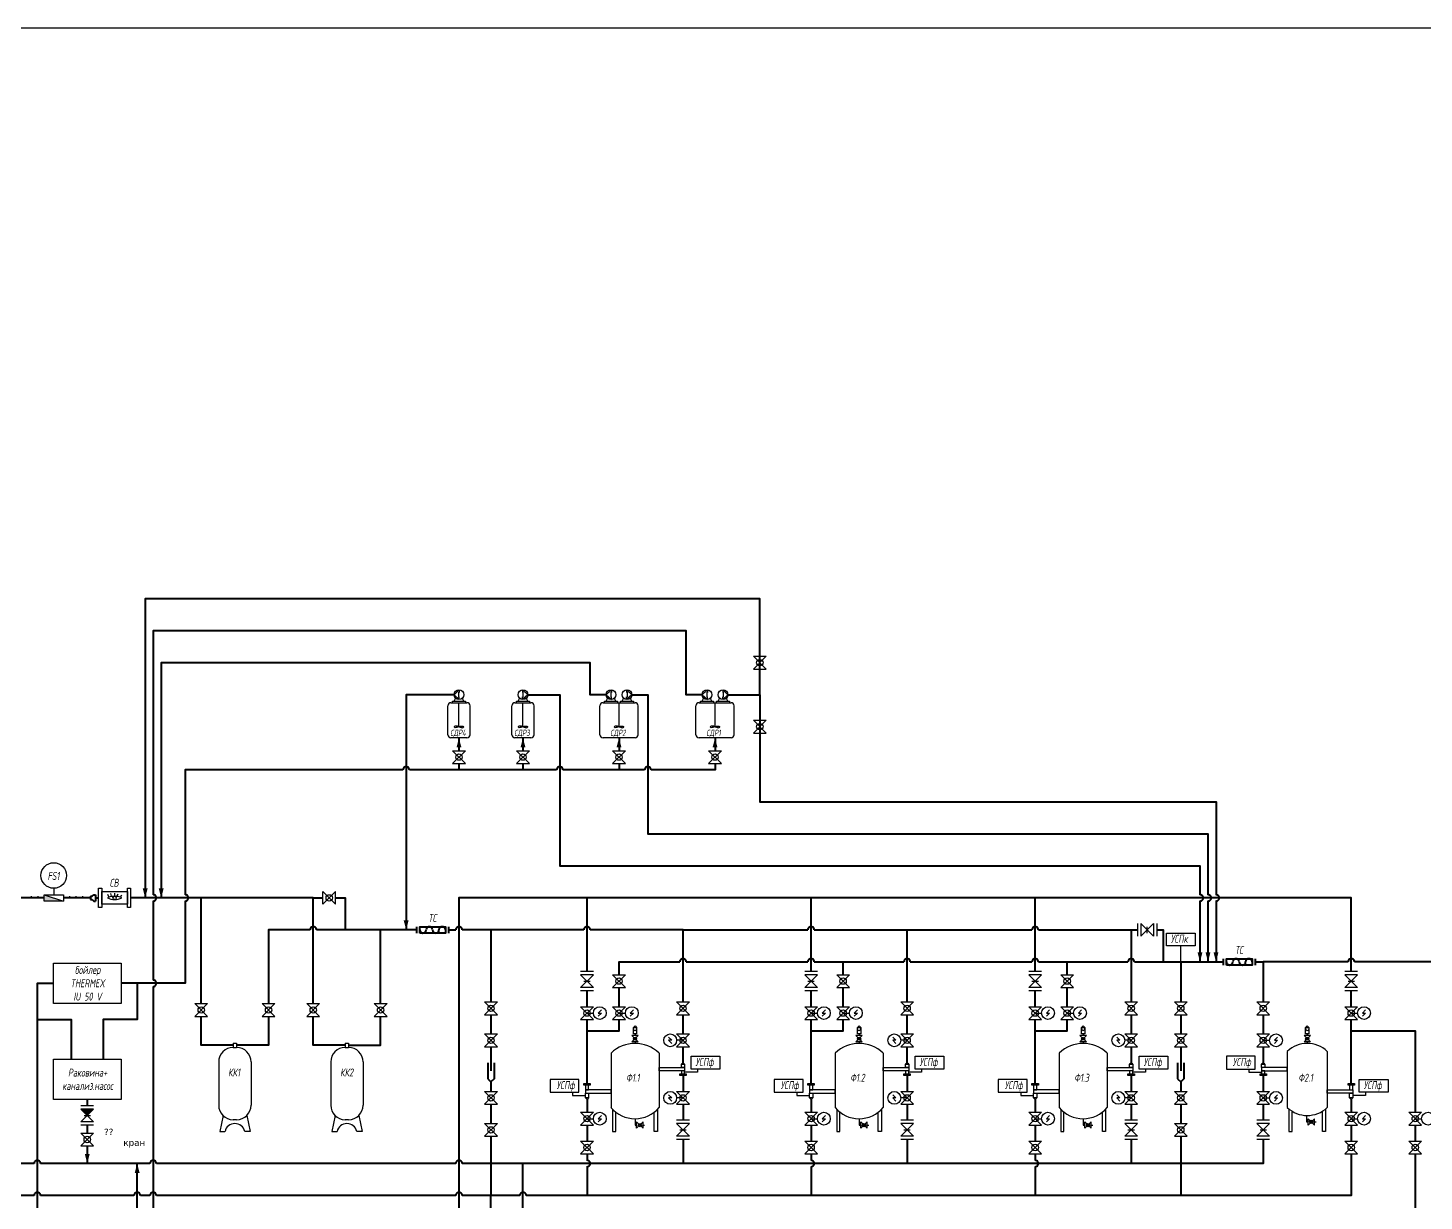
# Model space of a CAD drawing. Header units: millimetres. Extents: x -81605 to 298546, y -15960 to 81150.
# Drawn here: x 232843 to 276459, y 19121 to 55784 of the extents above; entities that cross this region are included whole.
import ezdxf

# ---------------------------------------------------------------- set-up
doc = ezdxf.new("R2010")
doc.units = ezdxf.units.MM
doc.layers.add('1', color=7, linetype='Continuous')
doc.layers.add('2', color=7, linetype='Continuous')
for name, color, linetype, lineweight in [('В10', 66, 'Continuous', 40), ('В30', 136, 'Continuous', 40), ('В40', 142, 'Continuous', 40), ('В60Н', 140, 'Continuous', 40), ('В70', 120, 'Continuous', 40), ('К20Н', 33, 'Continuous', 40), ('К30', 54, 'Continuous', 40), ('Р1', 202, 'Continuous', 40), ('Р4', 210, 'Continuous', 40)]:
    doc.layers.add(name, color=color, linetype=linetype, lineweight=lineweight)
for name, color, linetype, lineweight, true_color in [('В20', 7, 'Continuous', 40, 0x0a7800), ('К10', 7, 'Continuous', 40, 0xffbe00), ('Р2', 7, 'Continuous', 40, 0x991b1e), ('Р3', 7, 'Continuous', 40, 0xd19cc7)]:
    doc.layers.add(name, color=color, linetype=linetype, lineweight=lineweight, true_color=true_color)
doc.styles.add('Eskd знаки', font='eskd.shx', dxfattribs={"width": 0.8, "oblique": 10})
doc.styles.get("Standard").update_dxf_attribs({"font": 'arial.ttf'})

msp = doc.modelspace()

# ---------------------------------------------------------------- hatches: boundary and pattern name
h = msp.add_hatch(color=256)
h.dxf.hatch_style = 1
h.paths.add_polyline_path([(234897, 21996), (234497, 21996), (234697, 21796)])
at = {"layer": '2', "ltscale": 0.5}
msp.add_hatch(color=256, dxfattribs=at).paths.add_polyline_path([(233350, 28696), (233350, 28496), (233950, 28496)])

# ---------------------------------------------------------------- linework, layer by layer
for p, q in [((255509, 36146), (255909, 36146)), ((255909, 36146), (255509, 35746)), ((255509, 36146), (255909, 35746)), ((255509, 35746), (255909, 35746)), ((245959, 33696), (245959, 34596)), ((246059, 34696), (246559, 34696)), ((246109, 34696), (246109, 34746)), ((246109, 34746), (246509, 34746)), ((246159, 34746), (246209, 34846)), ((246309, 33946), (246309, 34696)), ((246459, 34746), (246409, 34846)), ((246509, 34746), (246509, 34696)), ((246659, 33696), (246659, 34596)), ((247959, 33696), (247959, 34596)), ((248059, 34696), (248559, 34696)), ((248109, 34696), (248109, 34746)), ((248109, 34746), (248509, 34746)), ((248159, 34746), (248209, 34846)), ((248309, 33946), (248309, 34696)), ((248459, 34746), (248409, 34846)), ((248509, 34746), (248509, 34696)), ((248659, 33696), (248659, 34596)), ((250709, 33696), (250709, 34596)), ((250809, 34696), (251809, 34696)), ((250859, 34696), (250859, 34746)), ((250859, 34746), (251259, 34746)), ((250909, 34746), (250959, 34846)), ((251209, 34746), (251159, 34846)), ((251259, 34746), (251259, 34696)), ((251309, 33946), (251309, 34696)), ((251359, 34696), (251359, 34746)), ((251359, 34746), (251759, 34746)), ((251409, 34746), (251459, 34846)), ((251709, 34746), (251659, 34846)), ((251759, 34746), (251759, 34696)), ((251909, 33696), (251909, 34596)), ((253709, 33696), (253709, 34596)), ((253809, 34696), (254809, 34696)), ((253859, 34696), (253859, 34746)), ((253859, 34746), (254259, 34746)), ((253909, 34746), (253959, 34846)), ((254209, 34746), (254159, 34846)), ((254259, 34746), (254259, 34696)), ((254309, 33946), (254309, 34696)), ((254359, 34696), (254359, 34746)), ((254359, 34746), (254759, 34746)), ((254409, 34746), (254459, 34846)), ((254709, 34746), (254659, 34846)), ((254759, 34746), (254759, 34696)), ((254909, 33696), (254909, 34596)), ((255509, 34146), (255909, 34146)), ((255909, 34146), (255509, 33746)), ((255509, 34146), (255909, 33746)), ((246559, 33596), (246059, 33596)), ((248559, 33596), (248059, 33596)), ((251809, 33596), (250809, 33596)), ((254809, 33596), (253809, 33596)), ((255509, 33746), (255909, 33746)), ((246109, 33196), (246509, 33196)), ((246509, 33196), (246109, 32796)), ((246109, 33196), (246509, 32796)), ((248109, 33196), (248509, 33196)), ((248509, 33196), (248109, 32796)), ((248109, 33196), (248509, 32796)), ((251109, 33196), (251509, 33196)), ((251509, 33196), (251109, 32796)), ((251109, 33196), (251509, 32796)), ((254109, 33196), (254509, 33196)), ((254509, 33196), (254109, 32796)), ((254109, 33196), (254509, 32796)), ((246109, 32796), (246509, 32796)), ((248109, 32796), (248509, 32796)), ((251109, 32796), (251509, 32796)), ((254109, 32796), (254509, 32796)), ((242057, 28396), (242057, 28796)), ((242057, 28796), (242457, 28396)), ((242057, 28396), (242457, 28796)), ((242457, 28396), (242457, 28796)), ((232950, 28596), (232950, 28646)), ((233150, 28646), (233150, 28596)), ((234150, 28596), (234150, 28646)), ((234350, 28596), (234350, 28646)), ((234550, 28646), (234550, 28596)), ((267509, 27796), (267509, 27396)), ((267609, 27796), (267609, 27396)), ((267609, 27396), (268009, 27796)), ((267609, 27796), (268009, 27396)), ((267809, 27496), (267809, 27696)), ((268009, 27796), (268009, 27396)), ((268109, 27796), (268109, 27396)), ((250509, 26296), (250109, 26296)), ((250509, 26196), (250109, 26196)), ((250109, 26196), (250509, 25796)), ((250509, 26196), (250109, 25796)), ((251109, 26196), (251509, 26196)), ((251509, 26196), (251109, 25796)), ((251109, 26196), (251509, 25796)), ((257509, 26296), (257109, 26296)), ((257509, 26196), (257109, 26196)), ((257109, 26196), (257509, 25796)), ((257509, 26196), (257109, 25796)), ((258109, 26196), (258509, 26196)), ((258509, 26196), (258109, 25796)), ((258109, 26196), (258509, 25796)), ((264509, 26296), (264109, 26296)), ((264509, 26196), (264109, 26196)), ((264109, 26196), (264509, 25796)), ((264509, 26196), (264109, 25796)), ((265109, 26196), (265509, 26196)), ((265509, 26196), (265109, 25796)), ((265109, 26196), (265509, 25796)), ((274384, 26296), (273984, 26296)), ((274384, 26196), (273984, 26196)), ((273984, 26196), (274384, 25796)), ((274384, 26196), (273984, 25796)), ((250509, 25796), (250109, 25796)), ((250209, 25996), (250409, 25996)), ((251109, 25796), (251509, 25796)), ((257509, 25796), (257109, 25796)), ((257209, 25996), (257409, 25996)), ((258109, 25796), (258509, 25796)), ((264509, 25796), (264109, 25796)), ((264209, 25996), (264409, 25996)), ((265109, 25796), (265509, 25796)), ((274384, 25796), (273984, 25796)), ((274084, 25996), (274284, 25996)), ((247109, 25346), (247509, 25346)), ((247509, 25346), (247109, 24946)), ((247109, 25346), (247509, 24946)), ((250509, 25696), (250109, 25696)), ((253109, 25346), (253509, 25346)), ((253509, 25346), (253109, 24946)), ((253109, 25346), (253509, 24946)), ((257509, 25696), (257109, 25696)), ((260109, 25346), (260509, 25346)), ((260509, 25346), (260109, 24946)), ((260109, 25346), (260509, 24946)), ((264509, 25696), (264109, 25696)), ((267109, 25346), (267509, 25346)), ((267509, 25346), (267109, 24946)), ((267109, 25346), (267509, 24946)), ((268659, 25346), (269059, 25346)), ((269059, 25346), (268659, 24946)), ((268659, 25346), (269059, 24946)), ((271234, 25346), (271634, 25346)), ((271634, 25346), (271234, 24946)), ((271234, 25346), (271634, 24946)), ((274384, 25696), (273984, 25696)), ((238057, 25291), (238457, 25291)), ((238457, 25291), (238057, 24891)), ((238057, 25291), (238457, 24891)), ((238057, 24891), (238457, 24891)), ((240161, 25291), (240561, 25291)), ((240561, 25291), (240161, 24891)), ((240161, 25291), (240561, 24891)), ((240161, 24891), (240561, 24891)), ((241557, 25291), (241957, 25291)), ((241957, 25291), (241557, 24891)), ((241557, 25291), (241957, 24891)), ((241557, 24891), (241957, 24891)), ((243661, 25291), (244061, 25291)), ((244061, 25291), (243661, 24891)), ((243661, 25291), (244061, 24891)), ((243661, 24891), (244061, 24891)), ((247109, 24946), (247509, 24946)), ((250109, 25196), (250509, 25196)), ((250509, 25196), (250109, 24796)), ((250109, 25196), (250509, 24796)), ((250309, 24996), (250509, 24996)), ((250759, 25096), (250659, 24996)), ((250659, 24996), (250759, 24996)), ((250759, 24996), (250659, 24896)), ((251109, 25196), (251509, 25196)), ((251509, 25196), (251109, 24796)), ((251109, 25196), (251509, 24796)), ((251309, 24996), (251509, 24996)), ((251759, 25096), (251659, 24996)), ((251659, 24996), (251759, 24996)), ((251759, 24996), (251659, 24896)), ((253109, 24946), (253509, 24946)), ((257109, 25196), (257509, 25196)), ((257509, 25196), (257109, 24796)), ((257109, 25196), (257509, 24796)), ((257309, 24996), (257509, 24996)), ((257759, 25096), (257659, 24996)), ((257659, 24996), (257759, 24996)), ((257759, 24996), (257659, 24896)), ((258109, 25196), (258509, 25196)), ((258509, 25196), (258109, 24796)), ((258109, 25196), (258509, 24796)), ((258309, 24996), (258509, 24996)), ((258759, 25096), (258659, 24996)), ((258659, 24996), (258759, 24996)), ((258759, 24996), (258659, 24896)), ((260109, 24946), (260509, 24946)), ((264109, 25196), (264509, 25196)), ((264509, 25196), (264109, 24796)), ((264109, 25196), (264509, 24796)), ((264309, 24996), (264509, 24996)), ((264759, 25096), (264659, 24996)), ((264659, 24996), (264759, 24996)), ((264759, 24996), (264659, 24896)), ((265109, 25196), (265509, 25196)), ((265509, 25196), (265109, 24796)), ((265109, 25196), (265509, 24796)), ((265309, 24996), (265509, 24996)), ((265759, 25096), (265659, 24996)), ((265659, 24996), (265759, 24996)), ((265759, 24996), (265659, 24896)), ((267109, 24946), (267509, 24946)), ((268659, 24946), (269059, 24946)), ((271234, 24946), (271634, 24946)), ((273984, 25196), (274384, 25196)), ((274384, 25196), (273984, 24796)), ((273984, 25196), (274384, 24796)), ((274184, 24996), (274384, 24996)), ((274634, 25096), (274534, 24996)), ((274534, 24996), (274634, 24996)), ((274634, 24996), (274534, 24896)), ((250109, 24796), (250509, 24796)), ((251109, 24796), (251509, 24796)), ((251759, 24546), (251809, 24596)), ((251809, 24596), (251859, 24546)), ((257109, 24796), (257509, 24796)), ((258109, 24796), (258509, 24796)), ((258759, 24546), (258809, 24596)), ((258809, 24596), (258859, 24546)), ((264109, 24796), (264509, 24796)), ((265109, 24796), (265509, 24796)), ((265759, 24546), (265809, 24596)), ((265809, 24596), (265859, 24546)), ((272759, 24546), (272809, 24596)), ((272809, 24596), (272859, 24546)), ((273984, 24796), (274384, 24796)), ((247109, 24346), (247509, 24346)), ((247509, 24346), (247109, 23946)), ((247109, 24346), (247509, 23946)), ((251909, 24296), (251709, 24296)), ((251709, 24296), (251909, 24096)), ((251909, 24296), (251709, 24096)), ((251909, 24096), (251709, 24096)), ((251809, 24346), (251809, 24296)), ((251809, 24096), (251809, 24046)), ((252859, 24246), (252959, 24146)), ((252959, 24146), (252859, 24146)), ((252859, 24146), (252959, 24046)), ((253109, 24346), (253509, 24346)), ((253509, 24346), (253109, 23946)), ((253109, 24346), (253509, 23946)), ((253309, 24146), (253109, 24146)), ((258909, 24296), (258709, 24296)), ((258709, 24296), (258909, 24096)), ((258909, 24296), (258709, 24096)), ((258909, 24096), (258709, 24096)), ((258809, 24346), (258809, 24296)), ((258809, 24096), (258809, 24046)), ((259859, 24246), (259959, 24146)), ((259959, 24146), (259859, 24146)), ((259859, 24146), (259959, 24046)), ((260109, 24346), (260509, 24346)), ((260509, 24346), (260109, 23946)), ((260109, 24346), (260509, 23946)), ((260309, 24146), (260109, 24146)), ((265909, 24296), (265709, 24296)), ((265709, 24296), (265909, 24096)), ((265909, 24296), (265709, 24096)), ((265909, 24096), (265709, 24096)), ((265809, 24346), (265809, 24296)), ((265809, 24096), (265809, 24046)), ((266859, 24246), (266959, 24146)), ((266959, 24146), (266859, 24146)), ((266859, 24146), (266959, 24046)), ((267109, 24346), (267509, 24346)), ((267509, 24346), (267109, 23946)), ((267109, 24346), (267509, 23946)), ((267309, 24146), (267109, 24146)), ((268659, 24346), (269059, 24346)), ((269059, 24346), (268659, 23946)), ((268659, 24346), (269059, 23946)), ((271234, 24346), (271634, 24346)), ((271634, 24346), (271234, 23946)), ((271234, 24346), (271634, 23946)), ((271434, 24146), (271634, 24146)), ((271884, 24246), (271784, 24146)), ((271784, 24146), (271884, 24146)), ((271884, 24146), (271784, 24046)), ((272909, 24296), (272709, 24296)), ((272709, 24296), (272909, 24096)), ((272909, 24296), (272709, 24096)), ((272909, 24096), (272709, 24096)), ((272809, 24346), (272809, 24296)), ((272809, 24096), (272809, 24046)), ((247109, 23946), (247509, 23946)), ((253109, 23946), (253509, 23946)), ((260109, 23946), (260509, 23946)), ((267109, 23946), (267509, 23946)), ((268659, 23946), (269059, 23946)), ((271234, 23946), (271634, 23946)), ((253309, 23446), (253259, 23396)), ((253359, 23396), (253309, 23446)), ((253759, 23146), (253359, 23146)), ((253759, 23246), (253759, 23146)), ((260309, 23446), (260259, 23396)), ((260359, 23396), (260309, 23446)), ((260759, 23146), (260359, 23146)), ((260759, 23246), (260759, 23146)), ((267309, 23446), (267259, 23396)), ((267359, 23396), (267309, 23446)), ((267759, 23146), (267359, 23146)), ((267759, 23246), (267759, 23146)), ((270984, 23246), (270984, 23146)), ((270984, 23146), (271384, 23146)), ((271434, 23446), (271384, 23396)), ((271484, 23396), (271434, 23446)), ((247109, 22546), (247509, 22546)), ((247509, 22546), (247109, 22146)), ((247109, 22546), (247509, 22146)), ((249859, 22521), (249859, 22421)), ((249859, 22421), (250259, 22421)), ((250309, 22296), (250259, 22346)), ((250359, 22346), (250309, 22296)), ((252859, 22446), (252959, 22346)), ((252959, 22346), (252859, 22346)), ((252859, 22346), (252959, 22246)), ((253109, 22546), (253509, 22546)), ((253509, 22546), (253109, 22146)), ((253109, 22546), (253509, 22146)), ((253309, 22346), (253109, 22346)), ((256859, 22521), (256859, 22421)), ((256859, 22421), (257259, 22421)), ((257309, 22296), (257259, 22346)), ((257359, 22346), (257309, 22296)), ((259859, 22446), (259959, 22346)), ((259959, 22346), (259859, 22346)), ((259859, 22346), (259959, 22246)), ((260109, 22546), (260509, 22546)), ((260509, 22546), (260109, 22146)), ((260109, 22546), (260509, 22146)), ((260309, 22346), (260109, 22346)), ((263859, 22521), (263859, 22421)), ((263859, 22421), (264259, 22421)), ((264309, 22296), (264259, 22346)), ((264359, 22346), (264309, 22296)), ((266859, 22446), (266959, 22346)), ((266959, 22346), (266859, 22346)), ((266859, 22346), (266959, 22246)), ((267109, 22546), (267509, 22546)), ((267509, 22546), (267109, 22146)), ((267109, 22546), (267509, 22146)), ((267309, 22346), (267109, 22346)), ((268659, 22546), (269059, 22546)), ((269059, 22546), (268659, 22146)), ((268659, 22546), (269059, 22146)), ((271234, 22546), (271634, 22546)), ((271634, 22546), (271234, 22146)), ((271234, 22546), (271634, 22146)), ((271434, 22346), (271634, 22346)), ((271884, 22446), (271784, 22346)), ((271784, 22346), (271884, 22346)), ((271884, 22346), (271784, 22246)), ((274184, 22296), (274134, 22346)), ((274234, 22346), (274184, 22296)), ((274634, 22421), (274234, 22421)), ((274634, 22521), (274634, 22421)), ((234897, 22096), (234497, 22096)), ((234897, 21996), (234497, 21996)), ((234497, 21996), (234897, 21596)), ((234897, 21996), (234497, 21596)), ((247109, 22146), (247509, 22146)), ((250109, 21896), (250509, 21896)), ((250509, 21896), (250109, 21496)), ((250109, 21896), (250509, 21496)), ((253109, 22146), (253509, 22146)), ((257109, 21896), (257509, 21896)), ((257509, 21896), (257109, 21496)), ((257109, 21896), (257509, 21496)), ((260109, 22146), (260509, 22146)), ((264109, 21896), (264509, 21896)), ((264509, 21896), (264109, 21496)), ((264109, 21896), (264509, 21496)), ((267109, 22146), (267509, 22146)), ((268659, 22146), (269059, 22146)), ((271234, 22146), (271634, 22146)), ((273984, 21896), (274384, 21896)), ((274384, 21896), (273984, 21496)), ((273984, 21896), (274384, 21496)), ((275984, 21896), (276384, 21896)), ((276384, 21896), (275984, 21496)), ((275984, 21896), (276384, 21496)), ((234897, 21596), (234497, 21596)), ((234897, 21496), (234497, 21496)), ((234597, 21796), (234797, 21796)), ((247109, 21546), (247509, 21546)), ((247509, 21546), (247109, 21146)), ((247109, 21546), (247509, 21146)), ((250109, 21496), (250509, 21496)), ((250309, 21696), (250509, 21696)), ((250759, 21796), (250659, 21696)), ((250659, 21696), (250759, 21696)), ((250759, 21696), (250659, 21596)), ((251809, 21696), (251809, 21496)), ((251809, 21496), (251859, 21496)), ((251859, 21396), (251859, 21596)), ((252059, 21596), (251859, 21396)), ((252059, 21396), (251859, 21596)), ((252059, 21396), (252059, 21596)), ((252059, 21496), (252109, 21496)), ((253509, 21646), (253109, 21646)), ((253509, 21546), (253109, 21546)), ((253109, 21546), (253509, 21146)), ((253509, 21546), (253109, 21146)), ((257109, 21496), (257509, 21496)), ((257309, 21696), (257509, 21696)), ((257759, 21796), (257659, 21696)), ((257659, 21696), (257759, 21696)), ((257759, 21696), (257659, 21596)), ((258809, 21696), (258809, 21496)), ((258809, 21496), (258859, 21496)), ((258859, 21396), (258859, 21596)), ((259059, 21596), (258859, 21396)), ((259059, 21396), (258859, 21596)), ((259059, 21396), (259059, 21596)), ((259059, 21496), (259109, 21496)), ((260509, 21646), (260109, 21646)), ((260509, 21546), (260109, 21546)), ((260109, 21546), (260509, 21146)), ((260509, 21546), (260109, 21146)), ((264109, 21496), (264509, 21496)), ((264309, 21696), (264509, 21696)), ((264759, 21796), (264659, 21696)), ((264659, 21696), (264759, 21696)), ((264759, 21696), (264659, 21596)), ((265809, 21696), (265809, 21496)), ((265809, 21496), (265859, 21496)), ((265859, 21396), (265859, 21596)), ((266059, 21596), (265859, 21396)), ((266059, 21396), (265859, 21596)), ((266059, 21396), (266059, 21596)), ((266059, 21496), (266109, 21496)), ((267509, 21646), (267109, 21646)), ((267509, 21546), (267109, 21546)), ((267109, 21546), (267509, 21146)), ((267509, 21546), (267109, 21146)), ((268659, 21546), (269059, 21546)), ((269059, 21546), (268659, 21146)), ((268659, 21546), (269059, 21146)), ((271634, 21646), (271234, 21646)), ((271634, 21546), (271234, 21546)), ((271234, 21546), (271634, 21146)), ((271634, 21546), (271234, 21146)), ((272784, 21796), (272784, 21596)), ((272784, 21596), (272834, 21596)), ((272834, 21496), (272834, 21696)), ((273034, 21696), (272834, 21496)), ((273034, 21496), (272834, 21696)), ((273034, 21496), (273034, 21696)), ((273034, 21596), (273084, 21596)), ((273984, 21496), (274384, 21496)), ((274184, 21696), (274384, 21696)), ((274634, 21796), (274534, 21696)), ((274534, 21696), (274634, 21696)), ((274634, 21696), (274534, 21596)), ((275984, 21496), (276384, 21496)), ((276184, 21696), (276384, 21696)), ((234497, 21246), (234897, 21246)), ((234897, 21246), (234497, 20846)), ((234497, 21246), (234897, 20846)), ((247109, 21146), (247509, 21146)), ((250109, 20996), (250509, 20996)), ((250509, 20596), (250109, 20996)), ((250109, 20596), (250509, 20996)), ((253509, 21146), (253109, 21146)), ((253509, 21046), (253109, 21046)), ((253209, 21346), (253409, 21346)), ((257109, 20996), (257509, 20996)), ((257509, 20596), (257109, 20996)), ((257109, 20596), (257509, 20996)), ((260509, 21146), (260109, 21146)), ((260509, 21046), (260109, 21046)), ((260209, 21346), (260409, 21346)), ((264109, 20996), (264509, 20996)), ((264509, 20596), (264109, 20996)), ((264109, 20596), (264509, 20996)), ((267509, 21146), (267109, 21146)), ((267509, 21046), (267109, 21046)), ((267209, 21346), (267409, 21346)), ((268659, 21146), (269059, 21146)), ((271634, 21146), (271234, 21146)), ((271634, 21046), (271234, 21046)), ((271334, 21346), (271534, 21346)), ((273984, 20996), (274384, 20996)), ((274384, 20596), (273984, 20996)), ((273984, 20596), (274384, 20996)), ((275984, 20996), (276384, 20996)), ((276384, 20596), (275984, 20996)), ((275984, 20596), (276384, 20996)), ((234497, 20846), (234897, 20846)), ((250109, 20596), (250509, 20596)), ((257109, 20596), (257509, 20596)), ((264109, 20596), (264509, 20596)), ((273984, 20596), (274384, 20596)), ((275984, 20596), (276384, 20596))]:
    msp.add_line(p, q)
at = {"ltscale": 10}
for p, q in [((246159, 34946), (246320, 35096)), ((246159, 34946), (246320, 34797)), ((246309, 34865), (246309, 35027)), ((246320, 35096), (246320, 35015)), ((248459, 34946), (248298, 35096)), ((248298, 35096), (248298, 35015)), ((248459, 34946), (248298, 34797)), ((248309, 35027), (248309, 34865)), ((250909, 34946), (251070, 35096)), ((250909, 34946), (251070, 34797)), ((251059, 34865), (251059, 35027)), ((251070, 35096), (251070, 35015)), ((251709, 34946), (251548, 35096)), ((251548, 35096), (251548, 35015)), ((251709, 34946), (251548, 34797)), ((251559, 35027), (251559, 34865)), ((253909, 34946), (254070, 35096)), ((253909, 34946), (254070, 34797)), ((254059, 34865), (254059, 35027)), ((254070, 35096), (254070, 35015)), ((254709, 34946), (254548, 35096)), ((254548, 35096), (254548, 35015)), ((254709, 34946), (254548, 34797)), ((254559, 35027), (254559, 34865)), ((246320, 34797), (246320, 34877)), ((248298, 34797), (248298, 34878)), ((251070, 34797), (251070, 34877)), ((251548, 34797), (251548, 34878)), ((254070, 34797), (254070, 34877)), ((254548, 34797), (254548, 34878))]:
    msp.add_line(p, q, dxfattribs=at)
at = {"lineweight": 40}
for p, q in [((247309, 23946), (247309, 23196)), ((268859, 23946), (268859, 23196)), ((247209, 23446), (247209, 22946)), ((247409, 23446), (247409, 22946)), ((268759, 23446), (268759, 22946)), ((268959, 23446), (268959, 22946)), ((247209, 22946), (247309, 22846)), ((247409, 22946), (247309, 22846)), ((247309, 22846), (247309, 22546)), ((268759, 22946), (268859, 22846)), ((268959, 22946), (268859, 22846)), ((268859, 22846), (268859, 22546)), ((247309, 22146), (247309, 21546)), ((268859, 22146), (268859, 21546))]:
    msp.add_line(p, q, dxfattribs=at)
at = {"color": 3}
msp.add_lwpolyline([(194142, 55784), (298546, 55784), (298546, -9893), (194142, -9893)], close=True, dxfattribs=at)
at = {"lineweight": 40}
for points in [[(247309, 27596), (247309, 25346)], [(268859, 26596), (268859, 25346)], [(247309, 24946), (247309, 24346)], [(268859, 24946), (268859, 24346)], [(247309, 21146), (247309, 19296)], [(268859, 21146), (268859, 19296)]]:
    msp.add_lwpolyline(points, dxfattribs=at)
for points in [[(269309, 27096), (268409, 27096), (268409, 27496), (269309, 27496)], [(233638, 26559), (235757, 26559), (235757, 25296), (233638, 25296)], [(251759, 24546), (251859, 24546), (251859, 24346), (251759, 24346)], [(258759, 24546), (258859, 24546), (258859, 24346), (258759, 24346)], [(265759, 24546), (265859, 24546), (265859, 24346), (265759, 24346)], [(272759, 24546), (272859, 24546), (272859, 24346), (272759, 24346)], [(233638, 23559), (235757, 23559), (235757, 22296), (233638, 22296)], [(254459, 23246), (253559, 23246), (253559, 23646), (254459, 23646)], [(261459, 23246), (260559, 23246), (260559, 23646), (261459, 23646)], [(268459, 23246), (267559, 23246), (267559, 23646), (268459, 23646)], [(270284, 23246), (271184, 23246), (271184, 23646), (270284, 23646)], [(249159, 22521), (250059, 22521), (250059, 22921), (249159, 22921)], [(256159, 22521), (257059, 22521), (257059, 22921), (256159, 22921)], [(263159, 22521), (264059, 22521), (264059, 22921), (263159, 22921)], [(275334, 22521), (274434, 22521), (274434, 22921), (275334, 22921)]]:
    msp.add_lwpolyline(points, close=True)
msp.add_lwpolyline([(268859, 26596), (268859, 27096)])
for centre, radius in [((255709, 35946), 100), ((246309, 34946), 150), ((248309, 34946), 150), ((251059, 34946), 150), ((251559, 34946), 150), ((254059, 34946), 150), ((254559, 34946), 150), ((255709, 33946), 100), ((246309, 32996), 100), ((248309, 32996), 100), ((251309, 32996), 100), ((254309, 32996), 100), ((242257, 28596), 100), ((251309, 25996), 100), ((258309, 25996), 100), ((265309, 25996), 100), ((238257, 25091), 100), ((240361, 25091), 100), ((241757, 25091), 100), ((243861, 25091), 100), ((247309, 25146), 100), ((250309, 24996), 100), ((250709, 24996), 200), ((251309, 24996), 100), ((251709, 24996), 200), ((253309, 25146), 100), ((257309, 24996), 100), ((257709, 24996), 200), ((258309, 24996), 100), ((258709, 24996), 200), ((260309, 25146), 100), ((264309, 24996), 100), ((264709, 24996), 200), ((265309, 24996), 100), ((265709, 24996), 200), ((267309, 25146), 100), ((268859, 25146), 100), ((271434, 25146), 100), ((274184, 24996), 100), ((274584, 24996), 200), ((251809, 24496), 50), ((258809, 24496), 50), ((265809, 24496), 50), ((272809, 24496), 50), ((247309, 24146), 100), ((251809, 24196), 50), ((252909, 24146), 200), ((253309, 24146), 100), ((258809, 24196), 50), ((259909, 24146), 200), ((260309, 24146), 100), ((265809, 24196), 50), ((266909, 24146), 200), ((267309, 24146), 100), ((268859, 24146), 100), ((271434, 24146), 100), ((271834, 24146), 200), ((272809, 24196), 50), ((247309, 22346), 100), ((252909, 22346), 200), ((253309, 22346), 100), ((259909, 22346), 200), ((260309, 22346), 100), ((266909, 22346), 200), ((267309, 22346), 100), ((268859, 22346), 100), ((271434, 22346), 100), ((271834, 22346), 200), ((250709, 21696), 200), ((257709, 21696), 200), ((264709, 21696), 200), ((274584, 21696), 200), ((276584, 21696), 200), ((247309, 21346), 100), ((250309, 21696), 100), ((251959, 21496), 50), ((257309, 21696), 100), ((258959, 21496), 50), ((264309, 21696), 100), ((265959, 21496), 50), ((268859, 21346), 100), ((272934, 21596), 50), ((274184, 21696), 100), ((276184, 21696), 100), ((234697, 21046), 100), ((250309, 20796), 100), ((257309, 20796), 100), ((264309, 20796), 100), ((274184, 20796), 100), ((276184, 20796), 100)]:
    msp.add_circle(centre, radius)
for centre, start, end in [((246059, 34596), 90, 180), ((246559, 34596), 0, 90), ((248059, 34596), 90, 180), ((248559, 34596), 0, 90), ((250809, 34596), 90, 180), ((251809, 34596), 0, 90), ((253809, 34596), 90, 180), ((254809, 34596), 0, 90), ((246059, 33696), 180, 270), ((246559, 33696), 270, 0), ((248059, 33696), 180, 270), ((248559, 33696), 270, 0), ((250809, 33696), 180, 270), ((251809, 33696), 270, 0), ((253809, 33696), 180, 270), ((254809, 33696), 270, 0)]:
    msp.add_arc(centre, 100, start, end)
at = {"ltscale": 50}
for centre, start, end in [((246179, 33941), 144.6538, 215.3462), ((246440, 33941), 324.6538, 35.3462), ((248179, 33941), 144.6538, 215.3462), ((248440, 33941), 324.6538, 35.3462), ((251179, 33941), 144.6538, 215.3462), ((251440, 33941), 324.6538, 35.3462), ((254179, 33941), 144.6538, 215.3462), ((254440, 33941), 324.6538, 35.3462)]:
    msp.add_arc(centre, 19, start, end, dxfattribs=at)
for points in [[(246309, 33946), (246220, 33966), (246165, 33955), (246163, 33952)], [(246309, 33946), (246220, 33916), (246165, 33927), (246163, 33930)], [(246309, 33946), (246398, 33966), (246453, 33955), (246455, 33952)], [(246309, 33946), (246398, 33916), (246453, 33927), (246455, 33930)], [(248309, 33946), (248220, 33966), (248165, 33955), (248163, 33952)], [(248309, 33946), (248220, 33916), (248165, 33927), (248163, 33930)], [(248309, 33946), (248398, 33966), (248453, 33955), (248455, 33952)], [(248309, 33946), (248398, 33916), (248453, 33927), (248455, 33930)], [(251309, 33946), (251220, 33966), (251165, 33955), (251163, 33952)], [(251309, 33946), (251220, 33916), (251165, 33927), (251163, 33930)], [(251309, 33946), (251398, 33966), (251453, 33955), (251455, 33952)], [(251309, 33946), (251398, 33916), (251453, 33927), (251455, 33930)], [(254309, 33946), (254220, 33966), (254165, 33955), (254163, 33952)], [(254309, 33946), (254220, 33916), (254165, 33927), (254163, 33930)], [(254309, 33946), (254398, 33966), (254453, 33955), (254455, 33952)], [(254309, 33946), (254398, 33916), (254453, 33927), (254455, 33930)]]:
    msp.add_spline(points, degree=3, dxfattribs=at)
at = {"layer": '1'}
for p, q in [((235370, 28633), (235335, 28704)), ((235457, 28653), (235437, 28731)), ((235550, 28746), (235550, 28646)), ((235623, 28651), (235661, 28720)), ((235731, 28622), (235779, 28689)), ((239257, 24061), (239361, 24061)), ((239257, 24061), (239257, 23922)), ((239361, 24061), (239361, 23922)), ((242757, 24061), (242861, 24061)), ((242757, 24061), (242757, 23922)), ((242861, 24061), (242861, 23922)), ((239257, 23922), (239361, 23922)), ((242757, 23922), (242861, 23922)), ((251059, 23748), (251059, 22046)), ((252559, 23748), (252559, 22046)), ((258059, 23748), (258059, 22046)), ((259559, 23748), (259559, 22046)), ((265059, 23748), (265059, 22046)), ((266559, 23748), (266559, 22046)), ((272184, 23796), (272184, 22046)), ((273434, 23796), (273434, 22046)), ((238804, 23469), (238804, 22118)), ((239815, 23469), (239815, 22118)), ((242304, 23469), (242304, 22118)), ((243315, 23469), (243315, 22118)), ((251109, 21996), (251109, 21296)), ((251209, 21296), (251209, 21896)), ((252409, 21296), (252409, 21896)), ((252509, 21992), (252509, 21296)), ((258109, 21996), (258109, 21296)), ((258209, 21296), (258209, 21896)), ((259409, 21296), (259409, 21896)), ((259509, 21992), (259509, 21296)), ((265109, 21996), (265109, 21296)), ((265209, 21296), (265209, 21896)), ((266409, 21296), (266409, 21896)), ((266509, 21992), (266509, 21296)), ((272234, 21996), (272234, 21296)), ((272334, 21296), (272334, 21896)), ((273284, 21296), (273284, 21896)), ((273384, 21992), (273384, 21296)), ((239361, 21665), (239257, 21665)), ((242861, 21665), (242757, 21665)), ((251109, 21296), (251209, 21296)), ((252509, 21296), (252409, 21296)), ((258109, 21296), (258209, 21296)), ((259509, 21296), (259409, 21296)), ((265109, 21296), (265209, 21296)), ((266509, 21296), (266409, 21296)), ((272234, 21296), (272334, 21296)), ((273384, 21296), (273284, 21296))]:
    msp.add_line(p, q, dxfattribs=at)
at = {"layer": '1', "ltscale": 0.166667}
for p, q in [((238939, 21795), (238835, 21296)), ((239679, 21795), (239784, 21296)), ((242439, 21795), (242335, 21296)), ((243179, 21795), (243284, 21296)), ((238835, 21296), (239000, 21296)), ((239784, 21296), (239618, 21296)), ((242335, 21296), (242500, 21296)), ((243284, 21296), (243118, 21296))]:
    msp.add_line(p, q, dxfattribs=at)
at = {"layer": '1'}
for points in [[(235050, 28896), (235150, 28896), (235150, 28296), (235050, 28296)], [(235150, 28796), (235950, 28796), (235950, 28396), (235150, 28396)], [(235950, 28896), (236050, 28896), (236050, 28296), (235950, 28296)], [(253359, 23196), (252559, 23196), (252559, 23296), (253359, 23296)], [(253359, 23296), (253259, 23296), (253259, 23396), (253359, 23396)], [(253359, 23196), (253259, 23196), (253259, 23096), (253359, 23096)], [(260359, 23196), (259559, 23196), (259559, 23296), (260359, 23296)], [(260359, 23296), (260259, 23296), (260259, 23396), (260359, 23396)], [(260359, 23196), (260259, 23196), (260259, 23096), (260359, 23096)], [(267359, 23196), (266559, 23196), (266559, 23296), (267359, 23296)], [(267359, 23296), (267259, 23296), (267259, 23396), (267359, 23396)], [(267359, 23196), (267259, 23196), (267259, 23096), (267359, 23096)], [(271484, 23296), (271384, 23296), (271384, 23396), (271484, 23396)], [(271384, 23196), (272184, 23196), (272184, 23296), (271384, 23296)], [(271484, 23196), (271384, 23196), (271384, 23096), (271484, 23096)], [(250409, 22746), (250209, 22746), (250209, 22796), (250409, 22796)], [(250259, 22596), (250359, 22596), (250359, 22746), (250259, 22746)], [(253209, 23096), (253409, 23096), (253409, 23046), (253209, 23046)], [(257409, 22746), (257209, 22746), (257209, 22796), (257409, 22796)], [(257259, 22596), (257359, 22596), (257359, 22746), (257259, 22746)], [(260209, 23096), (260409, 23096), (260409, 23046), (260209, 23046)], [(264409, 22746), (264209, 22746), (264209, 22796), (264409, 22796)], [(264259, 22596), (264359, 22596), (264359, 22746), (264259, 22746)], [(267209, 23096), (267409, 23096), (267409, 23046), (267209, 23046)], [(271334, 23096), (271534, 23096), (271534, 23046), (271334, 23046)], [(274284, 22746), (274084, 22746), (274084, 22796), (274284, 22796)], [(274134, 22596), (274234, 22596), (274234, 22746), (274134, 22746)], [(250259, 22496), (251059, 22496), (251059, 22596), (250259, 22596)], [(250259, 22496), (250359, 22496), (250359, 22346), (250259, 22346)], [(257259, 22496), (258059, 22496), (258059, 22596), (257259, 22596)], [(257259, 22496), (257359, 22496), (257359, 22346), (257259, 22346)], [(264259, 22496), (265059, 22496), (265059, 22596), (264259, 22596)], [(264259, 22496), (264359, 22496), (264359, 22346), (264259, 22346)], [(274234, 22496), (273434, 22496), (273434, 22596), (274234, 22596)], [(274134, 22496), (274234, 22496), (274234, 22346), (274134, 22346)]]:
    msp.add_lwpolyline(points, close=True, dxfattribs=at)
msp.add_circle((235550, 28596), 50, dxfattribs=at)
for centre, radius, start, end in [((235550, 28120), 527, 64.7203, 115.2797), ((235550, 29078), 531, 244.9424, 295.0576), ((251809, 22954), 1092, 46.6141, 133.3859), ((258809, 22954), 1092, 46.6141, 133.3859), ((265809, 22954), 1092, 46.6141, 133.3859), ((272809, 23140), 906, 46.3972, 133.6028), ((239257, 23469), 454, 90, 180), ((239361, 23469), 454, 0, 90), ((242757, 23469), 454, 90, 180), ((242861, 23469), 454, 0, 90), ((239257, 22118), 454, 180, 270), ((239361, 22118), 454, 270, 0), ((242757, 22118), 454, 180, 270), ((242861, 22118), 454, 270, 0), ((251809, 22675), 979, 219.9662, 320.0338), ((258809, 22675), 979, 219.9662, 320.0338), ((265809, 22675), 979, 219.9662, 320.0338), ((272809, 22701), 905, 226.3426, 313.6574)]:
    msp.add_arc(centre, radius, start, end, dxfattribs=at)
at = {"layer": '1', "ltscale": 0.166667}
for centre in [(239309, 21229), (242809, 21229)]:
    msp.add_arc(centre, 316, 12.3418, 167.6582, dxfattribs=at)
at = {"layer": '2', "ltscale": 0.5}
for p, q in [((233650, 28904), (233650, 28696)), ((233350, 28696), (233950, 28496))]:
    msp.add_line(p, q, dxfattribs=at)
msp.add_lwpolyline([(233350, 28696), (233950, 28696), (233950, 28496), (233350, 28496)], close=True, dxfattribs=at)
msp.add_circle((233650, 29296), 400, dxfattribs=at)
at = {"layer": 'В10'}
for p, q in [((233350, 28596), (231809, 28596)), ((234800, 28596), (233950, 28596)), ((234800, 28646), (234800, 28546)), ((234800, 28646), (234850, 28646)), ((234800, 28546), (234850, 28546)), ((234850, 28646), (234900, 28696)), ((234850, 28546), (234900, 28496)), ((234900, 28696), (234950, 28696)), ((234900, 28496), (234950, 28496)), ((234950, 28696), (234950, 28496)), ((234950, 28596), (235050, 28596))]:
    msp.add_line(p, q, dxfattribs=at)
for points in [[(241757, 25291), (241757, 28596), (236050, 28596)], [(238257, 25291), (238257, 28596)], [(241757, 28596), (242057, 28596)], [(242457, 28596), (242757, 28596), (242757, 27596)], [(239257, 23991), (238257, 23991), (238257, 24891)], [(242757, 23991), (241757, 23991), (241757, 24891)]]:
    msp.add_lwpolyline(points, dxfattribs=at)
at = {"layer": 'В20'}
for p, q in [((244985, 27696), (244985, 27496)), ((245985, 27696), (245985, 27496)), ((253309, 24346), (253309, 24946))]:
    msp.add_line(p, q, dxfattribs=at)
for points in [[(241657, 27596), (240361, 27596), (240361, 25291)], [(244985, 27596), (241857, 27596)], [(243861, 25291), (243861, 27596)], [(245985, 27596), (246209, 27596)], [(250209, 27596), (246409, 27596)], [(253309, 27596), (250409, 27596)], [(253309, 25346), (253309, 27596), (257209, 27596)], [(257409, 27596), (264209, 27596)], [(260309, 25346), (260309, 27596)], [(264409, 27596), (267309, 27596), (267309, 25346)], [(267309, 27596), (267509, 27596)], [(268109, 27596), (268309, 27596), (268309, 26596)], [(240361, 24891), (240361, 23991), (239361, 23991)], [(242861, 23991), (243861, 23991), (243861, 24891)], [(260309, 24346), (260309, 24946)], [(267309, 24946), (267309, 24346)], [(253309, 23446), (253309, 23946)], [(260309, 23446), (260309, 23946)], [(267309, 23946), (267309, 23446)]]:
    msp.add_lwpolyline(points, dxfattribs=at)
msp.add_lwpolyline([(245085, 27496), (245085, 27696), (245885, 27696), (245885, 27496)], close=True, dxfattribs=at)
for centre, start, end in [((241757, 27596), 359.7459, 180.2541), ((245185, 27596), 180, 0), ((245385, 27596), 0, 180), ((245585, 27596), 180, 0), ((245785, 27596), 0, 180), ((246309, 27596), 359.7459, 180.2541), ((250309, 27596), 359.7459, 180.2541), ((257309, 27596), 359.7459, 180.2541), ((264309, 27596), 359.7459, 180.2541)]:
    msp.add_arc(centre, 100, start, end, dxfattribs=at)
at = {"layer": 'В30'}
for p, q in [((270184, 26696), (270184, 26496)), ((271184, 26696), (271184, 26496))]:
    msp.add_line(p, q, dxfattribs=at)
msp.add_lwpolyline([(270284, 26496), (270284, 26696), (271084, 26696), (271084, 26496)], close=True, dxfattribs=at)
for points in [[(251309, 26196), (251309, 26596), (253209, 26596)], [(253409, 26596), (257209, 26596)], [(257409, 26596), (260209, 26596)], [(258309, 26196), (258309, 26596)], [(260409, 26596), (264209, 26596)], [(264409, 26596), (267209, 26596)], [(265309, 26196), (265309, 26596)], [(267409, 26596), (270184, 26596)], [(271184, 26596), (271434, 26596), (271434, 25346)], [(274084, 26596), (271434, 26596)], [(276284, 16296), (278184, 16296), (278184, 26596), (274284, 26596)], [(251309, 25196), (251309, 25796)], [(258309, 25196), (258309, 25796)], [(265309, 25196), (265309, 25796)], [(271434, 24946), (271434, 24346)], [(250309, 24446), (251309, 24446), (251309, 24796)], [(257309, 24446), (258309, 24446), (258309, 24796)], [(264309, 24446), (265309, 24446), (265309, 24796)], [(271434, 23946), (271434, 23446)]]:
    msp.add_lwpolyline(points, dxfattribs=at)
for centre, start, end in [((253309, 26596), 359.7459, 180.2541), ((257309, 26596), 359.7459, 180.2541), ((260309, 26596), 359.7459, 180.2541), ((264309, 26596), 359.7459, 180.2541), ((267309, 26596), 359.7459, 180.2541), ((270584, 26596), 0, 180), ((270984, 26596), 0, 180), ((274184, 26596), 359.7459, 180.2541), ((270384, 26596), 180, 0), ((270784, 26596), 180, 0)]:
    msp.add_arc(centre, 100, start, end, dxfattribs=at)
at = {"layer": 'В40'}
for points in [[(274184, 24446), (276184, 24446), (276184, 21896)], [(276184, 21496), (276184, 20996)], [(276184, 20596), (276184, 15296), (274284, 15296)]]:
    msp.add_lwpolyline(points, dxfattribs=at)
at = {"layer": 'В60Н'}
for points in [[(274184, 26296), (274184, 28596), (246309, 28596), (246309, 16296)], [(250309, 26296), (250309, 28596)], [(257309, 26296), (257309, 28596)], [(264309, 26296), (264309, 28596)], [(250309, 25196), (250309, 25696)], [(257309, 25196), (257309, 25696)], [(264309, 25196), (264309, 25696)], [(274184, 25196), (274184, 25696)], [(250309, 22796), (250309, 24796)], [(257309, 22796), (257309, 24796)], [(264309, 22796), (264309, 24796)], [(274184, 22796), (274184, 24796)]]:
    msp.add_lwpolyline(points, dxfattribs=at)
at = {"layer": 'В70'}
for points in [[(246309, 33296, 154, 0, 0), (246309, 33596, 0, 0, 0)], [(248309, 33296, 154, 0, 0), (248309, 33596, 0, 0, 0)], [(251309, 33296, 154, 0, 0), (251309, 33596, 0, 0, 0)], [(254309, 33296, 154, 0, 0), (254309, 33596, 0, 0, 0)]]:
    msp.add_lwpolyline(points, format="xyseb", dxfattribs=at)
for points in [[(246309, 33596), (246309, 33196)], [(248309, 33596), (248309, 33196)], [(251309, 33596), (251309, 33196)], [(254309, 33596), (254309, 33196)], [(246309, 32796), (246309, 32596)], [(248309, 32796), (248309, 32596)], [(251309, 32796), (251309, 32596)], [(254309, 32796), (254309, 32596), (252309, 32596)], [(244559, 32596), (237757, 32596), (237757, 28696)], [(249359, 32596), (244759, 32596)], [(252109, 32596), (249559, 32596)], [(237757, 28496), (237757, 25928), (235757, 25928)], [(232638, 15149), (233138, 15149), (233138, 25928), (233638, 25928)], [(236257, 25928), (236257, 24796), (235197, 24796), (235197, 23559)], [(233138, 24796), (234197, 24796), (234197, 23559)]]:
    msp.add_lwpolyline(points, dxfattribs=at)
for centre, start, end in [((244659, 32596), 359.7459, 180.2541), ((249459, 32596), 359.7459, 180.2541), ((252209, 32596), 359.7459, 180.2541), ((237757, 28596), 269.7459, 90.2541)]:
    msp.add_arc(centre, 100, start, end, dxfattribs=at)
at = {"layer": 'К10'}
for points in [[(250309, 22296), (250309, 21896)], [(257309, 22296), (257309, 21896)], [(264309, 22296), (264309, 21896)], [(274184, 22296), (274184, 21896)], [(250309, 21496), (250309, 20996)], [(257309, 21496), (257309, 20996)], [(264309, 21496), (264309, 20996)], [(274184, 21496), (274184, 20996)], [(274184, 20596), (274184, 19296), (248409, 19296)], [(250309, 20596), (250309, 20396)], [(257309, 20596), (257309, 20396)], [(264309, 20596), (264309, 20396)], [(250309, 20196), (250309, 19296)], [(257309, 20196), (257309, 19296)], [(264309, 20196), (264309, 19296)], [(233038, 19296), (226464, 19296)], [(236157, 19296), (233238, 19296)], [(236657, 19296), (236357, 19296)], [(246209, 19296), (236857, 19296)], [(248209, 19296), (246409, 19296)], [(247309, 17396), (247309, 19296)]]:
    msp.add_lwpolyline(points, dxfattribs=at)
for centre, start, end in [((250309, 20296), 269.7459, 90.2541), ((257309, 20296), 269.7459, 90.2541), ((264309, 20296), 269.7459, 90.2541), ((233138, 19296), 359.7459, 180.2541), ((236257, 19296), 359.7459, 180.2541), ((236757, 19296), 359.7459, 180.2541), ((246309, 19296), 359.7459, 180.2541), ((248309, 19296), 359.7459, 180.2541)]:
    msp.add_arc(centre, 100, start, end, dxfattribs=at)
at = {"layer": 'К20Н'}
msp.add_line((253309, 22146), (253309, 21646), dxfattribs=at)
for points in [[(253309, 23046), (253309, 22546)], [(260309, 23046), (260309, 22546)], [(267309, 23046), (267309, 22546)], [(271434, 23046), (271434, 22546)], [(260309, 22146), (260309, 21646)], [(267309, 22146), (267309, 21646)], [(271434, 22146), (271434, 21646)], [(271434, 21046), (271434, 20296), (246409, 20296)], [(253309, 21046), (253309, 20296)], [(260309, 21046), (260309, 20296)], [(267309, 21046), (267309, 20296)], [(233038, 20296), (226464, 20296)], [(236657, 20296), (233238, 20296)], [(246209, 20296), (236857, 20296)], [(248309, 17396), (248309, 20296)]]:
    msp.add_lwpolyline(points, dxfattribs=at)
for centre in [(233138, 20296), (236757, 20296), (246309, 20296)]:
    msp.add_arc(centre, 100, 359.7459, 180.2541, dxfattribs=at)
at = {"layer": 'К30'}
for points in [[(234697, 22296), (234697, 22096)], [(234697, 21496), (234697, 21246)], [(234697, 20846), (234697, 20296)], [(236257, 17746), (236257, 20296)]]:
    msp.add_lwpolyline(points, dxfattribs=at)
for points in [[(234697, 20596, 154, 0, 0), (234697, 20296, 0, 0, 0)], [(236257, 19996, 154, 0, 0), (236257, 20296, 0, 0, 0)]]:
    msp.add_lwpolyline(points, format="xyseb", dxfattribs=at)
at = {"layer": 'Р1'}
for points in [[(255709, 34946), (255709, 37946), (236507, 37946), (236507, 28596)], [(253909, 34946), (253409, 34946), (253409, 36946), (236757, 36946), (236757, 28696)], [(254709, 34946), (255709, 34946)], [(255709, 34946), (255709, 31596), (269959, 31596), (269959, 28696)], [(236757, 28496), (236757, 26028)], [(269959, 28496), (269959, 26596)], [(236757, 25828), (236757, 18296)]]:
    msp.add_lwpolyline(points, dxfattribs=at)
for points in [[(236507, 28896, 154, 0, 0), (236507, 28596, 0, 0, 0)], [(269959, 26896, 154, 0, 0), (269959, 26596, 0, 0, 0)]]:
    msp.add_lwpolyline(points, format="xyseb", dxfattribs=at)
for centre in [(236757, 28596), (269959, 28596), (236757, 25928)]:
    msp.add_arc(centre, 100, 269.7459, 90.2541, dxfattribs=at)
at = {"layer": 'Р2'}
msp.add_lwpolyline([(246159, 34946), (244659, 34946), (244659, 27596)], dxfattribs=at)
msp.add_lwpolyline([(244659, 27896, 154, 0, 0), (244659, 27596, 0, 0, 0)], format="xyseb", dxfattribs=at)
at = {"layer": 'Р3'}
for points in [[(250909, 34946), (250409, 34946), (250409, 35946), (237007, 35946), (237007, 28596)], [(251709, 34946), (252209, 34946), (252209, 30596), (269709, 30596), (269709, 28696)], [(269709, 28496), (269709, 26596)]]:
    msp.add_lwpolyline(points, dxfattribs=at)
for points in [[(237007, 28896, 154, 0, 0), (237007, 28596, 0, 0, 0)], [(269709, 26896, 154, 0, 0), (269709, 26596, 0, 0, 0)]]:
    msp.add_lwpolyline(points, format="xyseb", dxfattribs=at)
msp.add_arc((269709, 28596), 100, 269.7459, 90.2541, dxfattribs=at)
at = {"layer": 'Р4'}
for points in [[(248459, 34946), (249459, 34946), (249459, 29596), (269459, 29596), (269459, 28696)], [(269459, 28496), (269459, 26596)]]:
    msp.add_lwpolyline(points, dxfattribs=at)
msp.add_lwpolyline([(269459, 26896, 154, 0, 0), (269459, 26596, 0, 0, 0)], format="xyseb", dxfattribs=at)
msp.add_arc((269459, 28596), 100, 269.7459, 90.2541, dxfattribs=at)

# ---------------------------------------------------------------- texts
at = {"ltscale": 15, "width": 850, "attachment_point": 1, "style": 'Eskd знаки'}
for s, insert, char_height in [('СДР4', (246037, 33852), 200), ('СДР3', (248037, 33852), 200), ('СДР2', (251037, 33852), 200), ('СДР1', (254037, 33852), 200), ('Ф1.1', (251531, 23100), 250), ('Ф1.2', (258531, 23100), 250), ('Ф1.3', (265531, 23100), 250), ('Ф2.1', (272531, 23100), 250)]:
    msp.add_mtext(s, dxfattribs=dict(at, insert=insert, char_height=char_height))
at = {"layer": '1', "char_height": 250, "style": 'Eskd знаки'}
for s, insert, attachment_point in [('СВ', (235675, 29192), 3), ('ТС', (245610, 28092), 3), ('УСПк', (268547, 27444), 1), ('ТС', (270809, 27092), 3), ('УСПф', (253697, 23594), 1), ('УСПф', (260697, 23594), 1), ('УСПф', (267697, 23594), 1), ('УСПф', (271047, 23594), 3), ('УСПф', (249922, 22869), 3), ('УСПф', (256922, 22869), 3), ('УСПф', (263922, 22869), 3), ('УСПф', (274572, 22869), 1)]:
    msp.add_mtext_dynamic_manual_height_columns(s, width=2263.46, gutter_width=22.5, heights=[0], dxfattribs=dict(at, insert=insert, attachment_point=attachment_point))
at = {"layer": '1', "ltscale": 15, "char_height": 250, "style": 'Eskd знаки'}
for s, insert, width, attachment_point in [('бойлер\\PTHERMEX \\PIU 50 V', (234707, 25928), 2572.66, 5), ('Раковина+\\Pканализ.насос', (234707, 22928), 2330.68, 5), ('КК1', (239096, 23266), 285.44, 1), ('КК2', (242596, 23266), 285.44, 1)]:
    msp.add_mtext(s, dxfattribs=dict(at, insert=insert, width=width, attachment_point=attachment_point))
at = {"layer": '1', "ltscale": 15, "insert": (235022, 21381), "char_height": 200, "width": 850, "attachment_point": 1}
msp.add_mtext('\\pi-600,l800,t800;{\\fVerdana|b0|i0|c204|p34;??\\P\\pi0,t0,800;^Iкран}', dxfattribs=at)
at = {"layer": '2', "ltscale": 15, "insert": (233457, 29406), "char_height": 250, "width": 548.04, "attachment_point": 1, "style": 'Eskd знаки'}
msp.add_mtext('FS1', dxfattribs=at)

doc.saveas('drawing.dxf')
